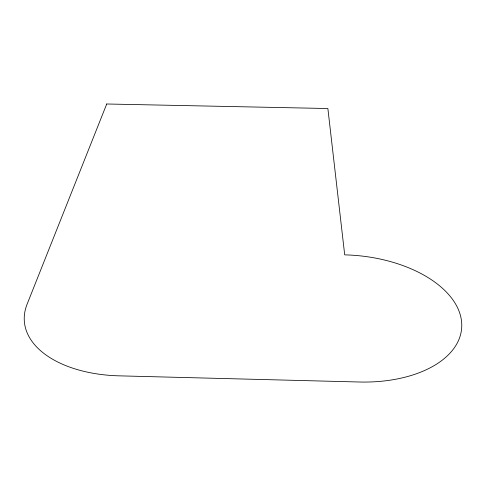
<?xml version="1.0" encoding="UTF-8"?>
<svg xmlns="http://www.w3.org/2000/svg" width="486" height="486" viewBox="0 0 486 486"><rect width="100%" height="100%" fill="white"/><g stroke="black" fill="none" stroke-linecap="round" stroke-linejoin="round"><path stroke-width="0.73" d="M106.726 103.992L27.07 304.285A109.508 62.475 -4.3 0 0 119.113 375.842L359.324 382.008A109.848 63.059 5.4 0 0 461.518 321.112A109.848 63.059 5.4 0 0 344.702 254.864L327.874 108.524L106.726 103.992"/></g></svg>
